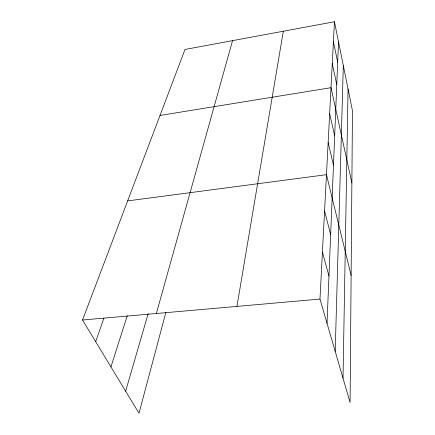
<?xml version="1.0" encoding="UTF-8"?>
<svg xmlns="http://www.w3.org/2000/svg" width="435" height="435" viewBox="0 0 435 435"><rect width="100%" height="100%" fill="white"/><g stroke="black" fill="none" stroke-linecap="round" stroke-linejoin="round"><path stroke-width="0.65" d="M343.019 378.216L348.065 89.012M335.2 351.377L343.324 65.593M327.033 323.325L338.512 41.793M334.455 21.75L352.464 110.751L350.083 402.478L319.975 299.079L334.455 21.75L184.995 49.459L82.536 320.013L138.999 413.25L165.898 312.259M236.944 306.398L283.326 31.228M156.35 313.504L232.546 40.64M125.639 391.19L148.188 313.581M110.936 366.917L127.265 315.712M95.667 341.698L103.938 318.056M160.004 115.449L331.013 87.685L351.877 182.928M127.64 200.905L326.467 174.68L351.121 275.404M82.536 320.013L319.975 299.079M322.427 252.066L328.963 276.078M324.575 210.948L330.649 234.595M328.153 142.452L333.482 165.159M329.659 113.622L334.678 135.818M332.269 63.548L336.761 84.662M333.411 41.673L337.674 62.243"/></g></svg>
